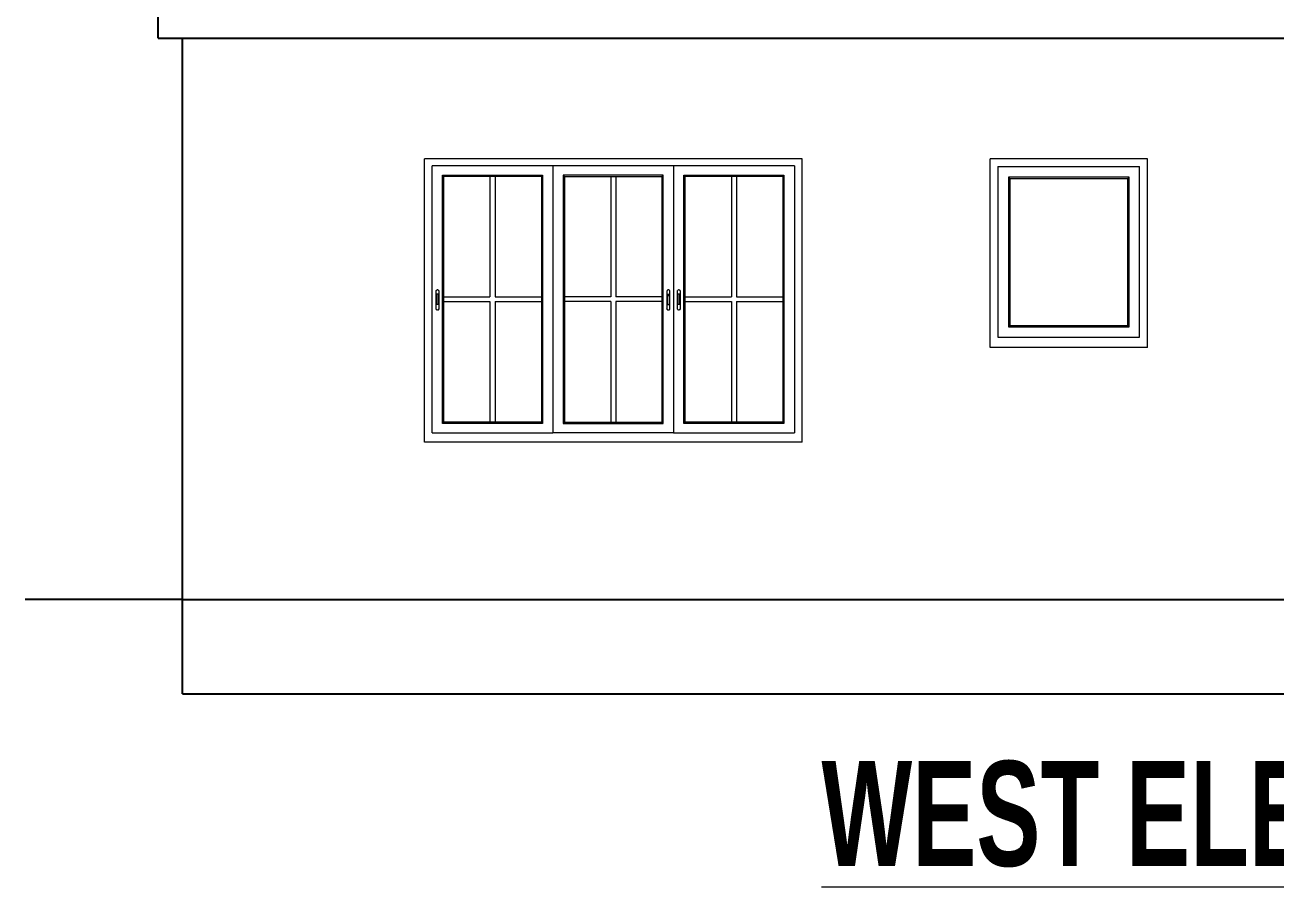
# Model space of a CAD drawing. Header units: inches. Extents: x -10117506 to -5032697, y -6529230 to -3254494.
# Drawn here: x -5046567.3 to -5046328.9, y -3258762.8 to -3258598.5 of the extents above; entities that cross this region are included whole.
import ezdxf

# ---------------------------------------------------------------- set-up
doc = ezdxf.new("R2010")
doc.units = ezdxf.units.IN
doc.header["$LTSCALE"] = 2
doc.header["$MEASUREMENT"] = 0
doc.layers.get('0').update_dxf_attribs({"linetype": 'CONTINUOUS'})
doc.layers.add('Text-100.w', color=254, linetype='CONTINUOUS', lineweight=9)
doc.layers.add('window', color=4, linetype='CONTINUOUS', lineweight=13)
doc.styles.add('Arial', font='arial.ttf', dxfattribs={"width": 0.8, "height": 12})

msp = doc.modelspace()

# ---------------------------------------------------------------- linework, layer by layer
at = {"ltscale": 0.5}
for p, q in [((-5046541.94, -3258601.01), (-5046541.94, -3258596.01)), ((-5046541.94, -3258601.01), (-5046537.34, -3258601.01)), ((-5046537.34, -3258601.01), (-5046093.44, -3258601.01)), ((-5046537.34, -3258708.01), (-5046537.34, -3258601.01)), ((-5046537.34, -3258708.01), (-5046567.34, -3258708.01)), ((-5046537.34, -3258708.01), (-5046098.44, -3258708.01)), ((-5046537.34, -3258726.01), (-5046537.34, -3258708.01)), ((-5046537.34, -3258726.01), (-5046098.44, -3258726.01))]:
    msp.add_line(p, q, dxfattribs=at)
at = {"layer": 'window'}
for p, q in [((-5046491.23, -3258678.01), (-5046491.23, -3258624.01)), ((-5046419.23, -3258624.01), (-5046491.23, -3258624.01)), ((-5046419.23, -3258678.01), (-5046419.23, -3258624.01)), ((-5046383.44, -3258660.01), (-5046383.44, -3258624.01)), ((-5046353.44, -3258624.01), (-5046383.44, -3258624.01)), ((-5046353.44, -3258660.01), (-5046353.44, -3258624.01)), ((-5046489.73, -3258676.24), (-5046489.73, -3258625.35)), ((-5046420.73, -3258625.35), (-5046489.73, -3258625.35)), ((-5046466.73, -3258625.35), (-5046466.73, -3258676.24)), ((-5046443.73, -3258625.35), (-5046443.73, -3258676.24)), ((-5046420.73, -3258625.35), (-5046420.73, -3258676.24)), ((-5046381.94, -3258625.51), (-5046354.93, -3258625.51)), ((-5046381.94, -3258625.51), (-5046381.94, -3258658.01)), ((-5046354.93, -3258658.01), (-5046354.93, -3258625.51)), ((-5046487.77, -3258674.44), (-5046487.77, -3258627.15)), ((-5046487.77, -3258627.15), (-5046468.7, -3258627.15)), ((-5046487.52, -3258627.37), (-5046487.77, -3258627.15)), ((-5046487.52, -3258674.21), (-5046487.52, -3258627.37)), ((-5046468.94, -3258627.37), (-5046487.52, -3258627.37)), ((-5046478.73, -3258627.37), (-5046478.73, -3258650.34)), ((-5046477.74, -3258627.37), (-5046477.74, -3258650.34)), ((-5046468.94, -3258627.37), (-5046468.7, -3258627.15)), ((-5046468.94, -3258627.37), (-5046468.94, -3258674.21)), ((-5046468.7, -3258627.15), (-5046468.7, -3258674.44)), ((-5046445.7, -3258627.15), (-5046464.77, -3258627.15)), ((-5046464.77, -3258627.15), (-5046464.77, -3258674.44)), ((-5046464.52, -3258627.37), (-5046464.77, -3258627.15)), ((-5046464.52, -3258627.37), (-5046464.52, -3258674.21)), ((-5046464.52, -3258627.37), (-5046445.94, -3258627.37)), ((-5046455.73, -3258627.37), (-5046455.73, -3258650.34)), ((-5046454.74, -3258627.37), (-5046454.74, -3258650.34)), ((-5046445.94, -3258627.37), (-5046445.7, -3258627.15)), ((-5046445.94, -3258674.21), (-5046445.94, -3258627.37)), ((-5046445.7, -3258674.44), (-5046445.7, -3258627.15)), ((-5046441.77, -3258674.44), (-5046441.77, -3258627.15)), ((-5046441.77, -3258627.15), (-5046422.7, -3258627.15)), ((-5046441.52, -3258627.37), (-5046441.77, -3258627.15)), ((-5046441.52, -3258674.21), (-5046441.52, -3258627.37)), ((-5046422.94, -3258627.37), (-5046441.52, -3258627.37)), ((-5046432.73, -3258627.37), (-5046432.73, -3258650.34)), ((-5046431.74, -3258627.37), (-5046431.74, -3258650.34)), ((-5046422.94, -3258627.37), (-5046422.7, -3258627.15)), ((-5046422.94, -3258627.37), (-5046422.94, -3258674.21)), ((-5046422.7, -3258627.15), (-5046422.7, -3258674.44)), ((-5046356.93, -3258627.51), (-5046379.94, -3258627.51)), ((-5046379.94, -3258627.51), (-5046379.94, -3258656.01)), ((-5046379.69, -3258627.76), (-5046379.94, -3258627.51)), ((-5046379.69, -3258627.76), (-5046379.69, -3258655.76)), ((-5046379.69, -3258627.76), (-5046357.18, -3258627.76)), ((-5046357.18, -3258627.76), (-5046356.93, -3258627.51)), ((-5046357.18, -3258655.76), (-5046357.18, -3258627.76)), ((-5046356.93, -3258656.01), (-5046356.93, -3258627.51)), ((-5046489.01, -3258649.19), (-5046489, -3258649.16)), ((-5046489.01, -3258649.22), (-5046489, -3258649.16)), ((-5046489.01, -3258649.22), (-5046489.01, -3258649.19)), ((-5046489.01, -3258652.62), (-5046489.01, -3258649.22)), ((-5046489, -3258649.16), (-5046488.98, -3258649.12)), ((-5046488.98, -3258649.12), (-5046488.96, -3258649.09)), ((-5046488.93, -3258649.07), (-5046488.96, -3258649.09)), ((-5046488.9, -3258649.05), (-5046488.93, -3258649.07)), ((-5046488.91, -3258649.9), (-5046488.92, -3258649.92)), ((-5046488.92, -3258649.92), (-5046488.92, -3258649.94)), ((-5046488.92, -3258649.94), (-5046488.92, -3258651.65)), ((-5046488.9, -3258649.88), (-5046488.91, -3258649.9)), ((-5046488.9, -3258649.05), (-5046488.86, -3258649.03)), ((-5046488.89, -3258649.86), (-5046488.9, -3258649.88)), ((-5046488.87, -3258649.84), (-5046488.89, -3258649.86)), ((-5046488.85, -3258649.82), (-5046488.87, -3258649.84)), ((-5046488.82, -3258649.01), (-5046488.86, -3258649.03)), ((-5046488.82, -3258649.81), (-5046488.85, -3258649.82)), ((-5046488.78, -3258649.01), (-5046488.82, -3258649.01)), ((-5046488.79, -3258649.8), (-5046488.82, -3258649.81)), ((-5046488.77, -3258649.8), (-5046488.79, -3258649.8)), ((-5046488.74, -3258649), (-5046488.78, -3258649.01)), ((-5046488.74, -3258649.79), (-5046488.77, -3258649.8)), ((-5046488.7, -3258649.01), (-5046488.74, -3258649)), ((-5046488.71, -3258649.8), (-5046488.74, -3258649.79)), ((-5046488.68, -3258649.8), (-5046488.71, -3258649.8)), ((-5046488.7, -3258649.01), (-5046488.66, -3258649.01)), ((-5046488.66, -3258649.81), (-5046488.68, -3258649.8)), ((-5046488.66, -3258649.01), (-5046488.62, -3258649.03)), ((-5046488.63, -3258649.82), (-5046488.66, -3258649.81)), ((-5046488.61, -3258649.84), (-5046488.63, -3258649.82)), ((-5046488.62, -3258649.03), (-5046488.58, -3258649.05)), ((-5046488.59, -3258649.86), (-5046488.61, -3258649.84)), ((-5046488.58, -3258649.88), (-5046488.59, -3258649.86)), ((-5046488.58, -3258649.05), (-5046488.55, -3258649.07)), ((-5046488.57, -3258649.9), (-5046488.58, -3258649.88)), ((-5046488.56, -3258649.92), (-5046488.57, -3258649.9)), ((-5046488.56, -3258649.94), (-5046488.56, -3258649.92)), ((-5046488.56, -3258651.65), (-5046488.56, -3258649.94)), ((-5046488.55, -3258649.07), (-5046488.52, -3258649.09)), ((-5046488.5, -3258649.12), (-5046488.52, -3258649.09)), ((-5046488.48, -3258649.16), (-5046488.5, -3258649.12)), ((-5046488.47, -3258649.19), (-5046488.48, -3258649.16)), ((-5046488.47, -3258649.19), (-5046488.47, -3258649.22)), ((-5046488.47, -3258649.22), (-5046488.47, -3258652.62)), ((-5046487.52, -3258650.34), (-5046478.73, -3258650.34)), ((-5046477.74, -3258650.34), (-5046468.94, -3258650.34)), ((-5046455.73, -3258650.34), (-5046464.52, -3258650.34)), ((-5046445.94, -3258650.34), (-5046454.74, -3258650.34)), ((-5046444.99, -3258649.16), (-5046445, -3258649.19)), ((-5046445, -3258649.19), (-5046445, -3258649.22)), ((-5046445, -3258649.22), (-5046445, -3258652.62)), ((-5046444.97, -3258649.12), (-5046444.99, -3258649.16)), ((-5046444.95, -3258649.09), (-5046444.97, -3258649.12)), ((-5046444.92, -3258649.07), (-5046444.95, -3258649.09)), ((-5046444.89, -3258649.05), (-5046444.92, -3258649.07)), ((-5046444.91, -3258649.92), (-5046444.9, -3258649.9)), ((-5046444.91, -3258649.94), (-5046444.91, -3258649.92)), ((-5046444.91, -3258650.19), (-5046444.91, -3258649.94)), ((-5046444.91, -3258650.17), (-5046444.9, -3258650.15)), ((-5046444.91, -3258650.19), (-5046444.91, -3258650.17)), ((-5046444.91, -3258651.65), (-5046444.91, -3258650.19)), ((-5046444.9, -3258649.9), (-5046444.89, -3258649.88)), ((-5046444.9, -3258650.15), (-5046444.89, -3258650.12)), ((-5046444.85, -3258649.03), (-5046444.89, -3258649.05)), ((-5046444.89, -3258649.88), (-5046444.88, -3258649.86)), ((-5046444.89, -3258650.12), (-5046444.88, -3258650.1)), ((-5046444.88, -3258649.86), (-5046444.86, -3258649.84)), ((-5046444.88, -3258650.1), (-5046444.86, -3258650.09)), ((-5046444.86, -3258649.84), (-5046444.84, -3258649.82)), ((-5046444.86, -3258650.09), (-5046444.84, -3258650.07)), ((-5046444.81, -3258649.01), (-5046444.85, -3258649.03)), ((-5046444.84, -3258649.82), (-5046444.81, -3258649.81)), ((-5046444.84, -3258650.07), (-5046444.81, -3258650.06)), ((-5046444.77, -3258649.01), (-5046444.81, -3258649.01)), ((-5046444.81, -3258649.81), (-5046444.79, -3258649.8)), ((-5046444.81, -3258650.06), (-5046444.79, -3258650.05)), ((-5046444.79, -3258649.8), (-5046444.76, -3258649.8)), ((-5046444.79, -3258650.05), (-5046444.76, -3258650.05)), ((-5046444.73, -3258649), (-5046444.77, -3258649.01)), ((-5046444.76, -3258649.8), (-5046444.73, -3258649.79)), ((-5046444.76, -3258650.05), (-5046444.73, -3258650.04)), ((-5046444.69, -3258649.01), (-5046444.73, -3258649)), ((-5046444.73, -3258649.79), (-5046444.7, -3258649.8)), ((-5046444.73, -3258650.04), (-5046444.7, -3258650.05)), ((-5046444.7, -3258649.8), (-5046444.67, -3258649.8)), ((-5046444.7, -3258650.05), (-5046444.67, -3258650.05)), ((-5046444.65, -3258649.01), (-5046444.69, -3258649.01)), ((-5046444.67, -3258649.8), (-5046444.65, -3258649.81)), ((-5046444.67, -3258650.05), (-5046444.65, -3258650.06)), ((-5046444.61, -3258649.03), (-5046444.65, -3258649.01)), ((-5046444.65, -3258649.81), (-5046444.62, -3258649.82)), ((-5046444.65, -3258650.06), (-5046444.62, -3258650.07)), ((-5046444.62, -3258649.82), (-5046444.6, -3258649.84)), ((-5046444.62, -3258650.07), (-5046444.6, -3258650.09)), ((-5046444.57, -3258649.05), (-5046444.61, -3258649.03)), ((-5046444.6, -3258649.84), (-5046444.58, -3258649.86)), ((-5046444.6, -3258650.09), (-5046444.58, -3258650.1)), ((-5046444.58, -3258649.86), (-5046444.57, -3258649.88)), ((-5046444.58, -3258650.1), (-5046444.57, -3258650.12)), ((-5046444.54, -3258649.07), (-5046444.57, -3258649.05)), ((-5046444.57, -3258649.88), (-5046444.56, -3258649.9)), ((-5046444.57, -3258650.12), (-5046444.56, -3258650.15)), ((-5046444.56, -3258649.9), (-5046444.55, -3258649.92)), ((-5046444.56, -3258650.15), (-5046444.55, -3258650.17)), ((-5046444.55, -3258649.92), (-5046444.55, -3258649.94)), ((-5046444.55, -3258651.65), (-5046444.55, -3258649.94)), ((-5046444.55, -3258650.17), (-5046444.55, -3258650.19)), ((-5046444.51, -3258649.09), (-5046444.54, -3258649.07)), ((-5046444.49, -3258649.12), (-5046444.51, -3258649.09)), ((-5046444.47, -3258649.16), (-5046444.49, -3258649.12)), ((-5046444.46, -3258649.19), (-5046444.47, -3258649.16)), ((-5046444.46, -3258649.22), (-5046444.47, -3258649.16)), ((-5046444.46, -3258649.22), (-5046444.46, -3258649.19)), ((-5046444.46, -3258652.62), (-5046444.46, -3258649.22)), ((-5046443.01, -3258649.19), (-5046443, -3258649.16)), ((-5046443.01, -3258649.22), (-5046443, -3258649.16)), ((-5046443.01, -3258649.22), (-5046443.01, -3258649.19)), ((-5046443.01, -3258652.62), (-5046443.01, -3258649.22)), ((-5046443, -3258649.16), (-5046442.98, -3258649.12)), ((-5046442.98, -3258649.12), (-5046442.96, -3258649.09)), ((-5046442.93, -3258649.07), (-5046442.96, -3258649.09)), ((-5046442.9, -3258649.05), (-5046442.93, -3258649.07)), ((-5046442.91, -3258649.9), (-5046442.92, -3258649.92)), ((-5046442.92, -3258649.92), (-5046442.92, -3258649.94)), ((-5046442.92, -3258649.94), (-5046442.92, -3258651.65)), ((-5046442.9, -3258649.88), (-5046442.91, -3258649.9)), ((-5046442.9, -3258649.05), (-5046442.86, -3258649.03)), ((-5046442.89, -3258649.86), (-5046442.9, -3258649.88)), ((-5046442.87, -3258649.84), (-5046442.89, -3258649.86)), ((-5046442.85, -3258649.82), (-5046442.87, -3258649.84)), ((-5046442.82, -3258649.01), (-5046442.86, -3258649.03)), ((-5046442.82, -3258649.81), (-5046442.85, -3258649.82)), ((-5046442.78, -3258649.01), (-5046442.82, -3258649.01)), ((-5046442.79, -3258649.8), (-5046442.82, -3258649.81)), ((-5046442.77, -3258649.8), (-5046442.79, -3258649.8)), ((-5046442.74, -3258649), (-5046442.78, -3258649.01)), ((-5046442.74, -3258649.79), (-5046442.77, -3258649.8)), ((-5046442.7, -3258649.01), (-5046442.74, -3258649)), ((-5046442.71, -3258649.8), (-5046442.74, -3258649.79)), ((-5046442.68, -3258649.8), (-5046442.71, -3258649.8)), ((-5046442.7, -3258649.01), (-5046442.66, -3258649.01)), ((-5046442.66, -3258649.81), (-5046442.68, -3258649.8)), ((-5046442.66, -3258649.01), (-5046442.62, -3258649.03)), ((-5046442.63, -3258649.82), (-5046442.66, -3258649.81)), ((-5046442.61, -3258649.84), (-5046442.63, -3258649.82)), ((-5046442.62, -3258649.03), (-5046442.58, -3258649.05)), ((-5046442.59, -3258649.86), (-5046442.61, -3258649.84)), ((-5046442.58, -3258649.88), (-5046442.59, -3258649.86)), ((-5046442.58, -3258649.05), (-5046442.55, -3258649.07)), ((-5046442.57, -3258649.9), (-5046442.58, -3258649.88)), ((-5046442.56, -3258649.92), (-5046442.57, -3258649.9)), ((-5046442.56, -3258649.94), (-5046442.56, -3258649.92)), ((-5046442.56, -3258651.65), (-5046442.56, -3258649.94)), ((-5046442.55, -3258649.07), (-5046442.52, -3258649.09)), ((-5046442.5, -3258649.12), (-5046442.52, -3258649.09)), ((-5046442.48, -3258649.16), (-5046442.5, -3258649.12)), ((-5046442.47, -3258649.19), (-5046442.48, -3258649.16)), ((-5046442.47, -3258649.19), (-5046442.47, -3258649.22)), ((-5046442.47, -3258649.22), (-5046442.47, -3258652.62)), ((-5046441.52, -3258650.34), (-5046432.73, -3258650.34)), ((-5046431.74, -3258650.34), (-5046422.94, -3258650.34)), ((-5046489.01, -3258652.65), (-5046489.01, -3258652.62)), ((-5046489, -3258652.68), (-5046489.01, -3258652.65)), ((-5046489, -3258652.68), (-5046488.98, -3258652.72)), ((-5046488.98, -3258652.72), (-5046488.96, -3258652.75)), ((-5046488.96, -3258652.75), (-5046488.93, -3258652.77)), ((-5046488.9, -3258652.79), (-5046488.93, -3258652.77)), ((-5046488.92, -3258651.67), (-5046488.92, -3258651.65)), ((-5046488.91, -3258651.7), (-5046488.92, -3258651.67)), ((-5046488.9, -3258651.72), (-5046488.91, -3258651.7)), ((-5046488.89, -3258651.74), (-5046488.9, -3258651.72)), ((-5046488.86, -3258652.81), (-5046488.9, -3258652.79)), ((-5046488.87, -3258651.76), (-5046488.89, -3258651.74)), ((-5046488.85, -3258651.77), (-5046488.87, -3258651.76)), ((-5046488.86, -3258652.81), (-5046488.82, -3258652.83)), ((-5046488.82, -3258651.78), (-5046488.85, -3258651.77)), ((-5046488.79, -3258651.79), (-5046488.82, -3258651.78)), ((-5046488.78, -3258652.83), (-5046488.82, -3258652.83)), ((-5046488.77, -3258651.8), (-5046488.79, -3258651.79)), ((-5046488.74, -3258652.84), (-5046488.78, -3258652.83)), ((-5046488.74, -3258651.8), (-5046488.77, -3258651.8)), ((-5046488.71, -3258651.8), (-5046488.74, -3258651.8)), ((-5046488.74, -3258652.84), (-5046488.7, -3258652.83)), ((-5046488.68, -3258651.79), (-5046488.71, -3258651.8)), ((-5046488.7, -3258652.83), (-5046488.66, -3258652.83)), ((-5046488.66, -3258651.78), (-5046488.68, -3258651.79)), ((-5046488.63, -3258651.77), (-5046488.66, -3258651.78)), ((-5046488.62, -3258652.81), (-5046488.66, -3258652.83)), ((-5046488.61, -3258651.76), (-5046488.63, -3258651.77)), ((-5046488.58, -3258652.79), (-5046488.62, -3258652.81)), ((-5046488.59, -3258651.74), (-5046488.61, -3258651.76)), ((-5046488.58, -3258651.72), (-5046488.59, -3258651.74)), ((-5046488.57, -3258651.7), (-5046488.58, -3258651.72)), ((-5046488.58, -3258652.79), (-5046488.55, -3258652.77)), ((-5046488.56, -3258651.67), (-5046488.57, -3258651.7)), ((-5046488.56, -3258651.65), (-5046488.56, -3258651.67)), ((-5046488.55, -3258652.77), (-5046488.52, -3258652.75)), ((-5046488.52, -3258652.75), (-5046488.5, -3258652.72)), ((-5046488.48, -3258652.68), (-5046488.5, -3258652.72)), ((-5046488.47, -3258652.62), (-5046488.48, -3258652.68)), ((-5046488.47, -3258652.65), (-5046488.48, -3258652.68)), ((-5046488.47, -3258652.65), (-5046488.47, -3258652.62)), ((-5046487.52, -3258651.24), (-5046478.73, -3258651.24)), ((-5046478.73, -3258651.24), (-5046478.73, -3258674.21)), ((-5046477.74, -3258651.24), (-5046468.94, -3258651.24)), ((-5046477.74, -3258651.24), (-5046477.74, -3258674.21)), ((-5046455.73, -3258651.24), (-5046464.52, -3258651.24)), ((-5046455.73, -3258651.24), (-5046455.73, -3258674.21)), ((-5046454.74, -3258651.24), (-5046454.74, -3258674.21)), ((-5046445.94, -3258651.24), (-5046454.74, -3258651.24)), ((-5046445, -3258652.65), (-5046445, -3258652.62)), ((-5046445, -3258652.62), (-5046444.99, -3258652.68)), ((-5046445, -3258652.65), (-5046444.99, -3258652.68)), ((-5046444.99, -3258652.68), (-5046444.97, -3258652.72)), ((-5046444.97, -3258652.72), (-5046444.95, -3258652.75)), ((-5046444.95, -3258652.75), (-5046444.92, -3258652.77)), ((-5046444.92, -3258652.77), (-5046444.89, -3258652.79)), ((-5046444.91, -3258651.65), (-5046444.91, -3258651.67)), ((-5046444.91, -3258651.67), (-5046444.9, -3258651.7)), ((-5046444.9, -3258651.7), (-5046444.89, -3258651.72)), ((-5046444.89, -3258651.72), (-5046444.88, -3258651.74)), ((-5046444.89, -3258652.79), (-5046444.85, -3258652.81)), ((-5046444.88, -3258651.74), (-5046444.86, -3258651.76)), ((-5046444.86, -3258651.76), (-5046444.84, -3258651.77)), ((-5046444.85, -3258652.81), (-5046444.81, -3258652.83)), ((-5046444.84, -3258651.77), (-5046444.81, -3258651.78)), ((-5046444.81, -3258651.78), (-5046444.79, -3258651.79)), ((-5046444.81, -3258652.83), (-5046444.77, -3258652.83)), ((-5046444.79, -3258651.79), (-5046444.76, -3258651.8)), ((-5046444.77, -3258652.83), (-5046444.73, -3258652.84)), ((-5046444.76, -3258651.8), (-5046444.73, -3258651.8)), ((-5046444.73, -3258651.8), (-5046444.7, -3258651.8)), ((-5046444.73, -3258652.84), (-5046444.69, -3258652.83)), ((-5046444.7, -3258651.8), (-5046444.67, -3258651.79)), ((-5046444.69, -3258652.83), (-5046444.65, -3258652.83)), ((-5046444.67, -3258651.79), (-5046444.65, -3258651.78)), ((-5046444.65, -3258651.78), (-5046444.62, -3258651.77)), ((-5046444.65, -3258652.83), (-5046444.61, -3258652.81)), ((-5046444.62, -3258651.77), (-5046444.6, -3258651.76)), ((-5046444.61, -3258652.81), (-5046444.57, -3258652.79)), ((-5046444.6, -3258651.76), (-5046444.58, -3258651.74)), ((-5046444.58, -3258651.74), (-5046444.57, -3258651.72)), ((-5046444.57, -3258651.72), (-5046444.56, -3258651.7)), ((-5046444.57, -3258652.79), (-5046444.54, -3258652.77)), ((-5046444.56, -3258651.7), (-5046444.55, -3258651.67)), ((-5046444.55, -3258651.67), (-5046444.55, -3258651.65)), ((-5046444.54, -3258652.77), (-5046444.51, -3258652.75)), ((-5046444.51, -3258652.75), (-5046444.49, -3258652.72)), ((-5046444.49, -3258652.72), (-5046444.47, -3258652.68)), ((-5046444.47, -3258652.68), (-5046444.46, -3258652.65)), ((-5046444.46, -3258652.65), (-5046444.46, -3258652.62)), ((-5046443.01, -3258652.65), (-5046443.01, -3258652.62)), ((-5046443, -3258652.68), (-5046443.01, -3258652.65)), ((-5046443, -3258652.68), (-5046442.98, -3258652.72)), ((-5046442.98, -3258652.72), (-5046442.96, -3258652.75)), ((-5046442.96, -3258652.75), (-5046442.93, -3258652.77)), ((-5046442.9, -3258652.79), (-5046442.93, -3258652.77)), ((-5046442.92, -3258651.67), (-5046442.92, -3258651.65)), ((-5046442.91, -3258651.7), (-5046442.92, -3258651.67)), ((-5046442.9, -3258651.72), (-5046442.91, -3258651.7)), ((-5046442.89, -3258651.74), (-5046442.9, -3258651.72)), ((-5046442.86, -3258652.81), (-5046442.9, -3258652.79)), ((-5046442.87, -3258651.76), (-5046442.89, -3258651.74)), ((-5046442.85, -3258651.77), (-5046442.87, -3258651.76)), ((-5046442.86, -3258652.81), (-5046442.82, -3258652.83)), ((-5046442.82, -3258651.78), (-5046442.85, -3258651.77)), ((-5046442.79, -3258651.79), (-5046442.82, -3258651.78)), ((-5046442.78, -3258652.83), (-5046442.82, -3258652.83)), ((-5046442.77, -3258651.8), (-5046442.79, -3258651.79)), ((-5046442.74, -3258652.84), (-5046442.78, -3258652.83)), ((-5046442.74, -3258651.8), (-5046442.77, -3258651.8)), ((-5046442.71, -3258651.8), (-5046442.74, -3258651.8)), ((-5046442.74, -3258652.84), (-5046442.7, -3258652.83)), ((-5046442.68, -3258651.79), (-5046442.71, -3258651.8)), ((-5046442.7, -3258652.83), (-5046442.66, -3258652.83)), ((-5046442.66, -3258651.78), (-5046442.68, -3258651.79)), ((-5046442.63, -3258651.77), (-5046442.66, -3258651.78)), ((-5046442.62, -3258652.81), (-5046442.66, -3258652.83)), ((-5046442.61, -3258651.76), (-5046442.63, -3258651.77)), ((-5046442.58, -3258652.79), (-5046442.62, -3258652.81)), ((-5046442.59, -3258651.74), (-5046442.61, -3258651.76)), ((-5046442.58, -3258651.72), (-5046442.59, -3258651.74)), ((-5046442.57, -3258651.7), (-5046442.58, -3258651.72)), ((-5046442.58, -3258652.79), (-5046442.55, -3258652.77)), ((-5046442.56, -3258651.67), (-5046442.57, -3258651.7)), ((-5046442.56, -3258651.65), (-5046442.56, -3258651.67)), ((-5046442.55, -3258652.77), (-5046442.52, -3258652.75)), ((-5046442.52, -3258652.75), (-5046442.5, -3258652.72)), ((-5046442.48, -3258652.68), (-5046442.5, -3258652.72)), ((-5046442.47, -3258652.62), (-5046442.48, -3258652.68)), ((-5046442.47, -3258652.65), (-5046442.48, -3258652.68)), ((-5046442.47, -3258652.65), (-5046442.47, -3258652.62)), ((-5046441.52, -3258651.24), (-5046432.73, -3258651.24)), ((-5046432.73, -3258651.24), (-5046432.73, -3258674.21)), ((-5046431.74, -3258651.24), (-5046422.94, -3258651.24)), ((-5046431.74, -3258651.24), (-5046431.74, -3258674.21)), ((-5046379.69, -3258655.76), (-5046379.94, -3258656.01)), ((-5046379.94, -3258656.01), (-5046356.93, -3258656.01)), ((-5046379.69, -3258655.76), (-5046357.18, -3258655.76)), ((-5046356.93, -3258656.01), (-5046357.18, -3258655.76)), ((-5046353.44, -3258660.01), (-5046383.44, -3258660.01)), ((-5046381.94, -3258658.01), (-5046354.93, -3258658.01)), ((-5046487.77, -3258674.44), (-5046487.52, -3258674.21)), ((-5046468.94, -3258674.21), (-5046487.52, -3258674.21)), ((-5046468.94, -3258674.21), (-5046468.7, -3258674.44)), ((-5046464.52, -3258674.21), (-5046464.77, -3258674.44)), ((-5046464.52, -3258674.21), (-5046445.94, -3258674.21)), ((-5046445.7, -3258674.44), (-5046445.94, -3258674.21)), ((-5046441.77, -3258674.44), (-5046441.52, -3258674.21)), ((-5046422.94, -3258674.21), (-5046441.52, -3258674.21)), ((-5046422.94, -3258674.21), (-5046422.7, -3258674.44)), ((-5046489.73, -3258676.24), (-5046466.73, -3258676.24)), ((-5046468.7, -3258674.44), (-5046487.77, -3258674.44)), ((-5046443.73, -3258676.24), (-5046466.73, -3258676.24)), ((-5046464.77, -3258674.44), (-5046445.7, -3258674.44)), ((-5046443.73, -3258676.24), (-5046420.73, -3258676.24)), ((-5046422.7, -3258674.44), (-5046441.77, -3258674.44)), ((-5046419.23, -3258678.01), (-5046491.23, -3258678.01))]:
    msp.add_line(p, q, dxfattribs=at)

# ---------------------------------------------------------------- texts
at = {"layer": 'Text-100.w', "insert": (-5046336.66, -3258738.8), "char_height": 20, "width": 569.1024, "attachment_point": 2, "style": 'Arial'}
msp.add_mtext('\\A1;{\\fArial Narrow|b1|i0|c0|p34;\\L WEST ELEVATION}', dxfattribs=at)

doc.saveas('drawing.dxf')
